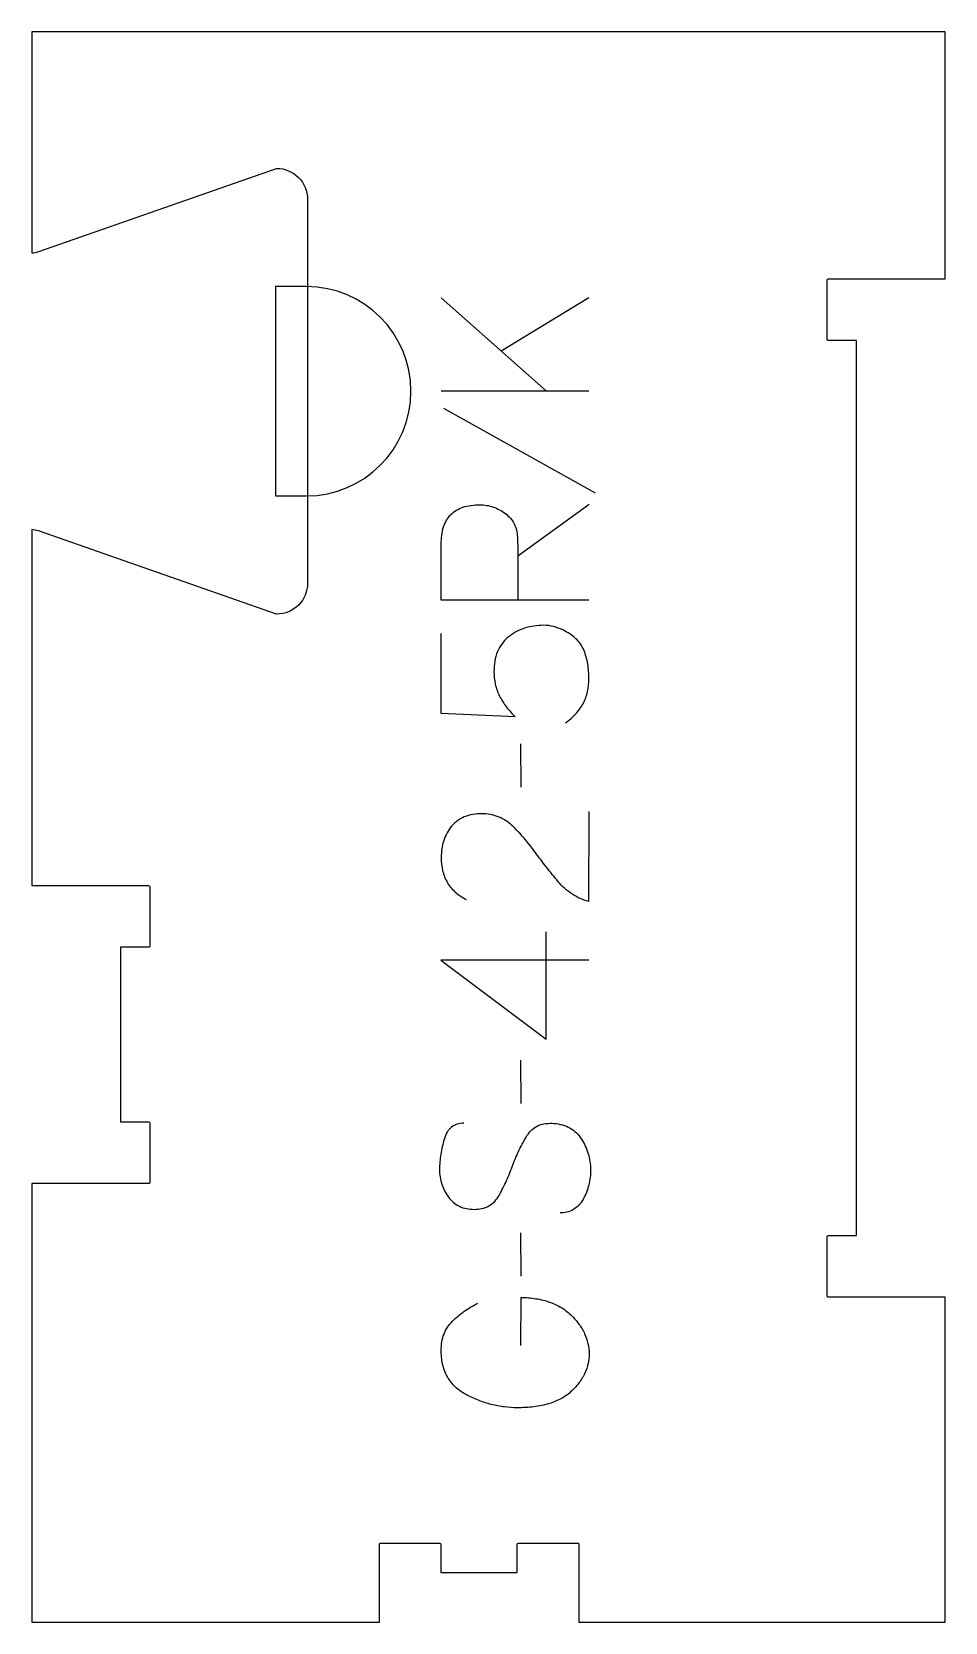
# Model space of a CAD drawing. Extents: x 0 to 186, y 0 to 323.
import ezdxf

# ---------------------------------------------------------------- set-up
doc = ezdxf.new("R2010")
doc.units = 0
for name, color, linetype in [('1_ANYTOOL_1MMDEEP_LABELS_S', 2, 'CONTINUOUS'), ('4_ANYTOOL_CUTTHROUGH_OUTSI', 5, 'CONTINUOUS'), ('5_ANYTOOL_HALF_MILL_9MM_IN', 3, 'CONTINUOUS')]:
    doc.layers.add(name, color=color, linetype=linetype)

msp = doc.modelspace()

# ---------------------------------------------------------------- linework, layer by layer
at = {"layer": '1_ANYTOOL_1MMDEEP_LABELS_S'}
for p, q in [((104.531034, 249.943775), (83.145319, 268.886632)), ((113.145319, 268.886632), (95.316748, 258.086632)), ((113.145319, 249.943775), (83.145319, 249.943775)), ((83.616748, 246.515203), (114.388177, 229.329489)), ((98.702462, 216.55806), (113.188177, 227.015203)), ((99.259605, 178.329489), (99.345319, 169.543775)), ((104.488177, 118.415203), (104.488177, 140.186632)), ((99.259605, 114.129489), (99.345319, 105.343775)), ((99.259605, 79.072346), (99.345319, 70.286632))]:
    msp.add_line(p, q, dxfattribs=at)
for points in [[(113.145319, 207.55806), (83.145319, 207.55806), (83.145319, 218.915203, -0.030274), (83.252335, 220.681016, -0.049), (83.635498, 222.402703, -0.050774), (84.227954, 223.735226, -0.06445), (85.106034, 224.893775, -0.0646), (86.242065, 225.783686, -0.052254), (87.556927, 226.388418, -0.050381), (89.249475, 226.777553, -0.031337), (90.988177, 226.886632, -0.040022), (92.362233, 226.776471, -0.042626), (93.698891, 226.441989, -0.04247), (94.988611, 225.873304, -0.036572), (96.173891, 225.10806, -0.051097), (97.187846, 224.166283, -0.061981), (97.963177, 223.024132, -0.061813), (98.439676, 221.71513, -0.049309), (98.616748, 220.329489, -0.003273), (98.654439, 219.461838, -0.003121), (98.681034, 218.593775, -0.003882), (98.697953, 217.575993, -0.002215), (98.702462, 216.55806), (98.702462, 207.600918)], [(108.388177, 182.615203, 0.051644), (110.408089, 184.350241, 0.067529), (111.956034, 186.504489, 0.067834), (112.860505, 188.961247, 0.054378), (113.145319, 191.572346, 0.039344), (112.910212, 194.555599, 0.059901), (112.095319, 197.422346, 0.055966), (111.418316, 198.637153, 0.047768), (110.504248, 199.688418, 0.046557), (109.23896, 200.683832, 0.031515), (107.831034, 201.472346, 0.047557), (105.951653, 202.160638, 0.064093), (103.973891, 202.415203, 0.035335), (101.976712, 202.273885, 0.045148), (100.031034, 201.815203, 0.045692), (98.319544, 201.065077, 0.046166), (96.773891, 200.015203, 0.060461), (95.502336, 198.680296, 0.060801), (94.588177, 197.079489, 0.059081), (94.024855, 195.115997, 0.040364), (93.859605, 193.072346, 0.051634), (94.126809, 190.491754, 0.068321), (94.995319, 188.05806, 0.044671), (96.427473, 185.816276, 0.031916), (98.188177, 183.815203), (83.145319, 184.543775), (83.145319, 200.743775)], [(113.102462, 164.615203), (113.059605, 146.315203, -0.034491), (111.312273, 146.977981, -0.037732), (109.679248, 147.884846, -0.037744), (108.204612, 149.02414, -0.03482), (106.909605, 150.365203, -0.00859), (104.511022, 153.324428, -0.008791), (102.216748, 156.365203, 0.020588), (99.983305, 159.184492, 0.025206), (97.502462, 161.786632, 0.046908), (96.20122, 162.807227, 0.051091), (94.727462, 163.554489, 0.050722), (93.079288, 164.003222, 0.041139), (91.373891, 164.143775, 0.039396), (89.566305, 164.00113, 0.058519), (87.827462, 163.511632, 0.060358), (86.420346, 162.721074, 0.061397), (85.245319, 161.615203, 0.048006), (84.32336, 160.259246, 0.045901), (83.670319, 158.754489, 0.045216), (83.26776, 157.014428, 0.034258), (83.145319, 155.229489, 0.055622), (83.439307, 152.594918, 0.079896), (84.420319, 150.150918, 0.080617), (86.08602, 148.18153, 0.060287), (88.245319, 146.743775)], [(87.731034, 101.315203, 0.071867), (86.394427, 101.12209, 0.100684), (85.213177, 100.49556, 0.047558), (84.736726, 100.021007, 0.038563), (84.347998, 99.471007, 0.037928), (84.00053, 98.773819, 0.026634), (83.745319, 98.036632, 0.028461), (83.059337, 95.013299, 0.041577), (82.802462, 91.929489, 0.036938), (82.913602, 90.427129, 0.041531), (83.257819, 88.961632, 0.041583), (83.835028, 87.584255, 0.038125), (84.623891, 86.315203, 0.057611), (85.615795, 85.245051, 0.065808), (86.836391, 84.450918, 0.06469), (88.295946, 83.973421, 0.046778), (89.831034, 83.829489, 0.052235), (91.380876, 83.991845, 0.075448), (92.831034, 84.536632, 0.076671), (94.004086, 85.452724, 0.061023), (94.888177, 86.65806, 0.021951), (96.415522, 89.686915, 0.018213), (97.695319, 92.829489, -0.02405), (99.000782, 95.930973, -0.02981), (100.631034, 98.872346, -0.068439), (101.596964, 100.013648, -0.079282), (102.848891, 100.822346, -0.076308), (104.427573, 101.247346, -0.047772), (106.073891, 101.272346, -0.046243), (107.75485, 100.979112, -0.06359), (109.325677, 100.329489, -0.064671), (110.609866, 99.356665, -0.057073), (111.623891, 98.100918, -0.067522), (112.986801, 95.132609, -0.070793), (113.488177, 91.90806, -0.064027), (113.125661, 88.769045, -0.070447), (111.945319, 85.843775, -0.054374), (111.095687, 84.685357, -0.074742), (109.984605, 83.786632, -0.075199), (108.678227, 83.263625, -0.057737), (107.273891, 83.100918)], [(99.345319, 56.186632), (99.388177, 65.95806, -0.031732), (102.395579, 65.68995, -0.048764), (105.313177, 64.94556, -0.050291), (107.623684, 63.835848, -0.060119), (109.631034, 62.250918, -0.036578), (111.11745, 60.518898, -0.050793), (112.277462, 58.559846, -0.051881), (112.945207, 56.606829, -0.053919), (113.188177, 54.55806, -0.055881), (112.981233, 52.522913, -0.055271), (112.331034, 50.58306, -0.05403), (111.17184, 48.657084, -0.038531), (109.673891, 46.972346, -0.067281), (107.562877, 45.424633, -0.049165), (105.141748, 44.400918, -0.047412), (101.937829, 43.727991, -0.028075), (98.659605, 43.543775, -0.03109), (95.968026, 43.711301, -0.031496), (93.318534, 44.213418, -0.031425), (90.690289, 45.06429, -0.02824), (88.181034, 46.222346, -0.064555), (86.029509, 47.75115, -0.078906), (84.404248, 49.816989, -0.076878), (83.429698, 52.44059, -0.050594), (83.145319, 55.243775, -0.039946), (83.278116, 56.903336, -0.052714), (83.713177, 58.506275, -0.053511), (84.428511, 59.889472, -0.05153), (85.416748, 61.093775, -0.040443), (87.83989, 63.133999, -0.04035), (90.559605, 64.75806)]]:
    msp.add_lwpolyline(points, format="xyb", dxfattribs=at)
msp.add_lwpolyline([(113.145319, 134.400918), (83.102462, 134.443775), (104.488177, 118.415203)], dxfattribs=at)
at = {"layer": '4_ANYTOOL_CUTTHROUGH_OUTSI'}
msp.add_lwpolyline([(185.500988, 272.738865), (185.500817, 322.931353), (0.000814, 322.931353), (0.000505, 278.055314, 0.061776), (1.39519, 278.2903), (49.667732, 295.185833, -0.084368), (49.75032, 295.199869, -0.414214), (56.00032, 288.949869), (56.00032, 210.949869, -0.414214), (49.75032, 204.699869, -0.084368), (49.667732, 204.713904), (1.384125, 221.613017, 0.061174), (0.000423, 221.844427), (0.00032, 149.571869), (23.750988, 149.571869, -0.414214), (24.000988, 149.321869), (24.000988, 137.321869, -0.414214), (23.750988, 137.071869), (18.000988, 137.071869), (18.000988, 101.571869), (23.750988, 101.571869, -0.414214), (24.000988, 101.321869), (24.000988, 89.321869, -0.414214), (23.750988, 89.071869), (0.000148, 89.071869), (0, 0), (70.58858, 0), (70.588579, 2.096122), (70.588561, 15.824425, -0.414367), (70.838692, 16.074425), (82.838712, 16.06816, -0.414061), (83.088581, 15.81816), (83.088581, 10.074426), (98.588581, 10.074489), (98.588581, 15.818224, -0.414061), (98.838451, 16.068224), (110.83847, 16.07449, -0.414366), (111.088601, 15.82449), (111.088618, 2.096167), (111.08862, 0), (185.500988, 0), (185.500988, 66.002319), (161.750988, 66.002319, -0.414214), (161.500988, 66.252319), (161.500988, 78.252319, -0.414214), (161.750988, 78.502319), (167.500988, 78.502319), (167.500988, 260.238865), (161.750988, 260.238865, -0.414214), (161.500988, 260.488865), (161.500988, 272.488865, -0.414214), (161.750988, 272.738865)], format="xyb", close=True, dxfattribs=at)
at = {"layer": '5_ANYTOOL_HALF_MILL_9MM_IN'}
msp.add_lwpolyline([(55.50032, 228.699869), (55.75032, 228.699869, 1), (55.75032, 271.199869), (49.50032, 271.199869), (49.50032, 228.699869)], format="xyb", close=True, dxfattribs=at)

doc.saveas('drawing.dxf')
